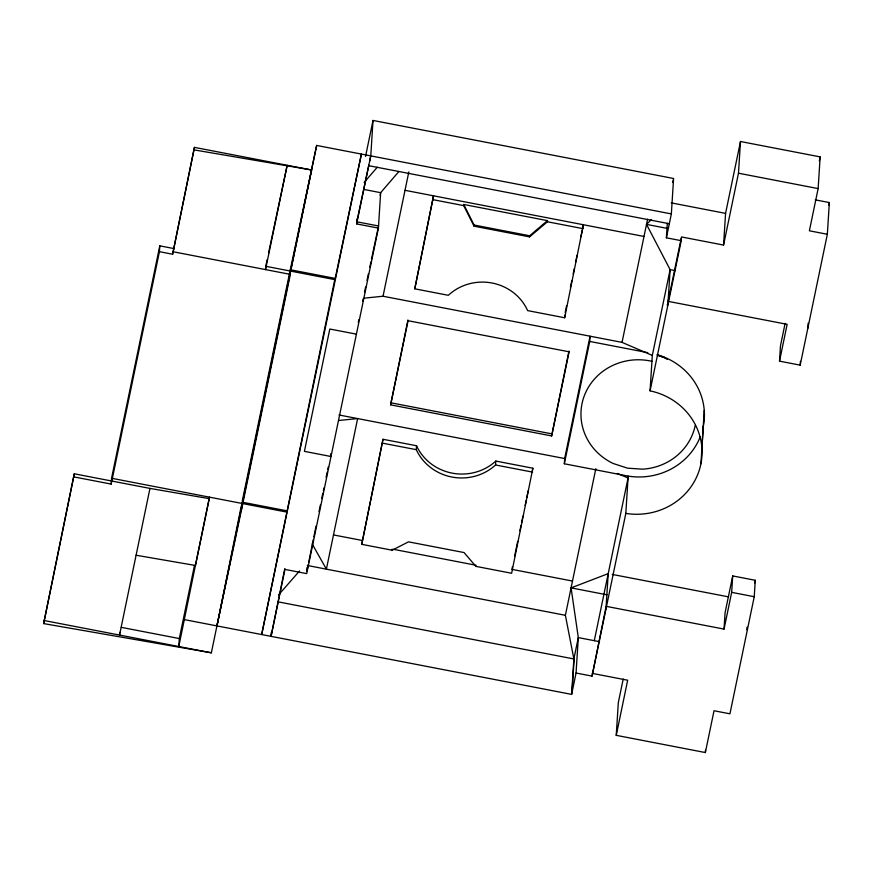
<?xml version="1.0" encoding="UTF-8"?>
<svg xmlns="http://www.w3.org/2000/svg" width="873" height="873" viewBox="0 0 873 873"><rect width="100%" height="100%" fill="white"/><g stroke="black" fill="none" stroke-linecap="round" stroke-linejoin="round"><path stroke-width="1.31" d="M605.96 609.059L608.208 573.637L571.084 587.878L578.308 637.596L576.06 673.028L592.047 676.106L625.821 513.411A65.802 62.441 3.6 0 0 700.932 463.749A65.802 62.441 3.6 0 0 650.069 390.853L681.235 240.675L666.394 237.805L671.348 213.918L316.659 145.442L211.353 652.808L43.65 623.595L74.281 473.799L149.96 488.411L209.313 498.658L195.454 565.475L136.101 555.239M43.65 623.595L74.281 473.799M74.085 476.931L111.187 484.089L111.558 478.251L159.792 245.848L174.36 248.652M119.699 632.423L119.525 635.075L149.96 488.411M111.187 484.089L159.421 251.686L159.792 245.848M159.421 251.686L172.625 254.229L194.439 147.373L311.639 169.995L289.989 274.318L172.778 251.686M172.625 254.229L194.439 147.373M194.493 565.366L179.303 638.556L178.801 646.522L209.411 497.141L209.313 498.658M241.243 506.144L216.941 625.908L241.603 509.265L242.05 502.15L286.791 510.792L286.715 512.069L111.558 478.251M265.665 267.4L265.534 269.593L287.184 165.281L268.557 253.006M316.659 145.442L290.283 269.746L289.836 276.861L241.603 509.265M398.994 171.381L380.65 192.682L378.413 228.104L306.707 573.616L284.947 569.414L271.056 636.352L271.307 632.456M307.1 567.406L306.838 571.389L308.191 564.733M331.173 453.84L331.009 456.503L304.415 451.363L329.808 329.023L356.402 334.152M378.413 228.104L356.653 223.903L356.959 219.123M356.653 223.903L370.774 155.885L373.011 120.452L673.585 178.485L671.348 213.918M361.749 544.337L382.996 439.283L416.541 445.754A49.117 46.607 3.6 0 0 495.82 461.064L532.868 468.212L511.633 573.266L475.872 566.37L464.065 552.565L408.509 541.849L392.163 550.208L361.749 544.337L382.996 439.283M390.613 404.854L408.073 320.718L569.109 351.808L551.638 435.943L390.613 404.854L407.931 319.965M392.163 550.208L392.239 549.073M414.784 288.821L433.521 195.825L414.784 288.821L448.34 295.303A48.812 46.313 3.6 0 1 527.619 310.602L564.667 317.761L583.404 224.754L582.848 227.417M532.628 472.129L495.569 464.982A49.117 46.607 3.6 0 1 416.301 449.671L416.541 445.754M463.683 205.602L463.749 204.478L547.469 220.64L547.393 221.764L529.573 236.889L474.028 226.172L463.683 205.602L433.27 199.731M474.028 226.172L474.104 225.038L463.749 204.478M475.872 566.37L475.949 565.235L393.559 549.335M495.569 464.982L495.82 461.064M529.573 236.889L529.649 235.765L547.469 220.64M551.638 435.943L568.956 351.055M564.667 317.761L564.831 315.142M564.34 463.781L564.667 458.543L590.061 336.203L589.733 341.441L564.34 463.781L628.178 476.112A65.802 62.441 3.6 0 0 700.266 436.751M184.389 619.623L571.629 694.384L573.867 658.951L578.308 637.596L599.544 641.699M572.011 692.551L574.248 657.118M592.047 676.106L606.135 606.331L724.044 629.095L731.672 592.352L732.709 575.929L755.276 580.283L754.239 596.717L729.937 713.819L714.027 710.742L705.351 752.548L616.24 735.339L618.313 702.645L623.213 679.019M625.821 513.411L628.178 476.112M650.069 390.853L652.317 355.42L670.115 269.648L646.522 224.394L651.323 219.614M666.394 237.805L667.299 223.368M681.235 240.675L681.475 236.943L723.564 245.073L738.482 173.214L740.49 141.513L820.151 156.889L818.143 188.59L809.38 230.799L827.342 234.27L800.181 365.143L779.513 361.149L780.484 345.719L785.122 323.359M701.892 447.74L704.249 410.43M700.932 463.749L703.289 426.439M723.564 245.073L725.572 213.372L740.49 141.513M705.351 752.548L705.515 749.929M724.044 629.095L725.081 612.66L732.709 575.929M746.851 629.662L747.015 627.13M800.181 365.143L800.421 361.291M807.82 328.324L808.147 323.174M827.342 234.27L829.35 202.558L815.24 199.841M271.056 636.352L284.816 568.519M308.736 562.07L313.331 539.438M313.865 536.775L316.026 526.124M242.323 500.829L289.727 272.398M365.536 156.463L373.011 120.452M380.104 195.323L380.65 192.682L364.019 189.463M319.005 511.556L320.369 504.987M321.733 498.428L322.824 493.18M323.359 490.561L323.905 487.931M326.087 477.444L327.179 472.195M327.724 469.565L328.27 466.946M330.441 456.448L330.987 453.818M358.279 322.323L358.825 319.704M362.622 301.392L363.168 298.784M364.521 292.237L365.612 287.01M364.063 298.173L383.029 296.231L408.826 171.926M512.44 566.697L511.884 569.36L572.492 581.058M514.644 556.046L517.678 541.413M519.893 530.762L520.995 525.437M521.552 522.774L522.927 516.129M525.142 505.478L526.244 500.153M526.801 497.49L528.176 490.844M532.05 472.206L532.868 468.212M565.191 312.512L566.566 305.866M570.429 287.25L571.815 280.604M573.19 273.947L574.292 268.633M575.678 261.987L577.053 255.342M580.916 236.725L582.302 230.079M278.64 601.955L573.867 658.951L565.388 615.301L595.822 468.681M652.317 355.42L622.034 342.369L647.591 219.199M672.767 182.468L673.312 179.816M571.629 694.384L576.06 673.028M594.295 640.684L628.058 477.978L617.331 473.461M681.202 238.253L668.107 301.349L787.151 324.33L779.513 361.149M616.24 735.339L627.676 680.22L592.221 673.378M819.321 160.85L820.151 156.889M828.804 205.21L829.35 202.558M754.73 582.913L755.276 580.283M267.149 259.652L265.741 266.298L334.948 279.655L361.4 154.074L261.682 634.54L335.025 278.389L290.283 269.746M368.81 165.117L356.784 221.797L378.544 225.987M369.65 161.156L370.774 155.885M366.998 280.408L368.406 273.773M369.814 267.138L370.938 261.835M371.505 259.172L378.26 227.318M364.161 182.402L377.322 167.201M278.542 594.939L299.526 570.975M338.669 420.513L357.635 418.571L326.382 569.163L312.174 543.923M194.275 149.916L311.639 169.995M738.482 173.214L818.143 188.59M671.282 202.885L725.572 213.372M368.733 165.684L669.318 223.717M646.522 224.394L667.419 228.431M405.007 190.314L644.012 236.452M547.393 221.764L583.153 228.671M474.104 225.038L529.649 235.765M675.44 270.674L670.115 269.648L667.867 305.081L667.07 304.917M383.029 296.231L622.034 342.369M589.733 341.441L647.799 352.648M390.744 402.769L551.78 433.859M339.019 414.981L564.667 458.543M382.745 443.2L416.301 449.671M731.672 592.352L754.239 596.717M612.224 574.412L728.617 596.881M333.497 534.92L362 540.42M571.084 587.878L607.041 594.829M307.307 565.475L565.388 615.301M121.347 627.36L179.303 638.556M43.846 620.463L211.353 652.808M657.063 354.798L664.539 357.668L657.402 355.344M663.12 356.773L667.376 359.49M657.467 354.798A65.802 62.441 3.6 0 1 702.721 429.036M695.224 425.446A57.694 54.737 3.6 0 1 642.528 469.172L627.501 468.168L613.228 463.508A57.694 54.737 3.6 0 1 584.386 395.567A57.694 54.737 3.6 0 1 652.207 361.389"/></g></svg>
